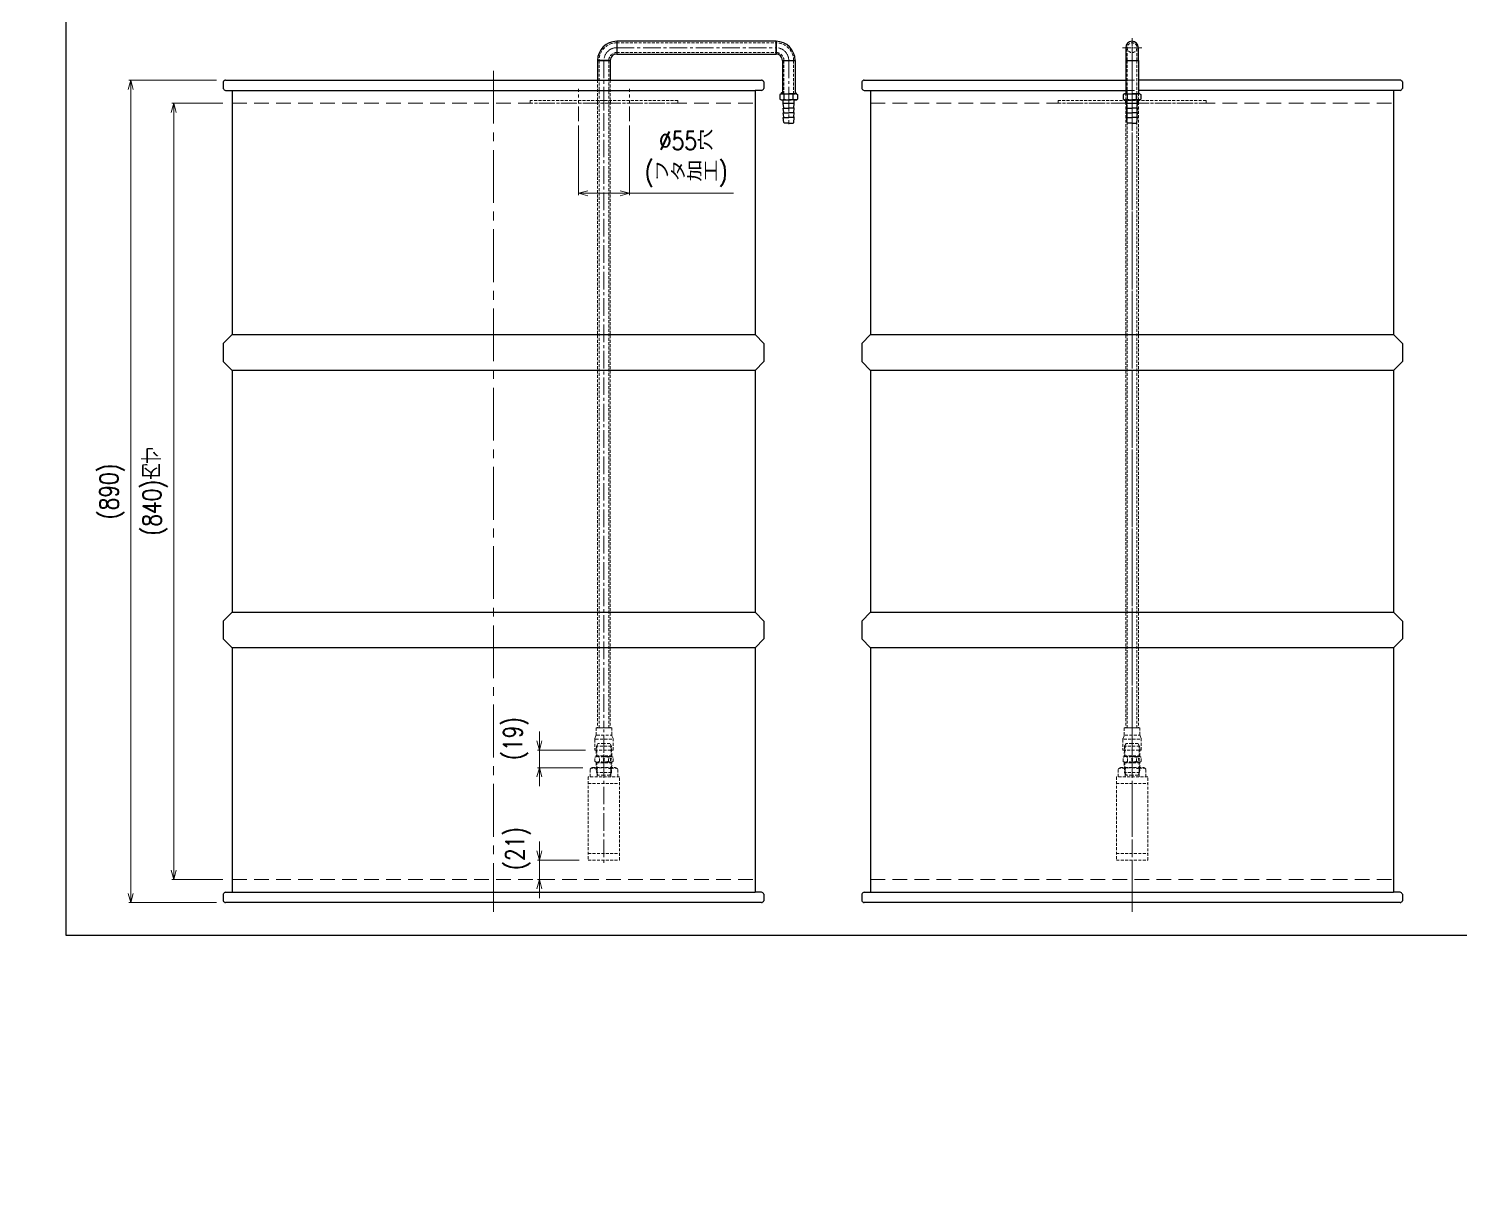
# Model space of a CAD drawing. Header units: millimetres. Extents: x 0 to 70370, y 0 to 11543.
# Drawn here: x 15437 to 16986, y 2203 to 3446 of the extents above; entities that cross this region are included whole.
import ezdxf
from ezdxf import colors
from ezdxf.entities.mleader import LeaderData, LeaderLine
from ezdxf.enums import TextEntityAlignment as Align
from ezdxf.math import Vec2, Vec3

# ---------------------------------------------------------------- set-up
doc = ezdxf.new("R2010")
doc.units = ezdxf.units.MM
for name, pattern in [('CENTER2', [28.575, 19.05, -3.175, 3.175, -3.175]), ('HIDDEN2', [4.7625, 3.175, -1.5875]), ('PHANTOM2', [31.75, 15.875, -3.175, 3.175, -3.175, 3.175, -3.175])]:
    doc.linetypes.add(name, pattern=pattern)
for name, color, linetype, lineweight in [('01_外形線', 7, 'Continuous', 25), ('03_かくれ線', 6, 'HIDDEN2', 13), ('04_中心線', 1, 'CENTER2', 9), ('05_仮想線', 2, 'PHANTOM2', 13), ('07_寸法線', 3, 'Continuous', 9)]:
    doc.layers.add(name, color=color, linetype=linetype, lineweight=lineweight)
doc.styles.get("Standard").update_dxf_attribs({"font": 'arial.ttf'})
doc.styles.add('寸法用', font='simplex.shx', dxfattribs={"width": 0.8, "bigfont": '@extfont2.shx'})
doc.dimstyles.new('機械製図用', dxfattribs={"dimtxt": 3.5, "dimasz": 3.5, "dimexe": 2, "dimexo": 0, "dimgap": 1.2, "dimtad": 1, "dimdsep": 46, "dimtxsty": '寸法用', "dimblk": 'OPEN30', "dimcen": 0, "dimclrd": 256, "dimclre": 256, "dimclrt": 7, "dimazin": 2, "dimtm": 1e-09, "dimtfac": 0.75, "dimtmove": 0, "dimatfit": 3, "dimldrblk": 'OPEN30', "dimfxl": 1, "dimlwd": -1, "dimlwe": -1, "dimarcsym": 0})

# ---------------------------------------------------------------- blocks, each defined once
blk = doc.blocks.new('_Open30')
at = {"color": 0, "linetype": 'ByBlock', "lineweight": -2}
for p, q in [((-1, 0.27), (0, 0)), ((0, 0), (-1, -0.27)), ((0, 0), (-1, 0))]:
    blk.add_line(p, q, dxfattribs=at)
blk = doc.blocks.new('*D2130')
at = {"layer": '07_寸法線', "transparency": 16777216}
for p, q in [((15639.8, 3390.3), (15545.2, 3390.3)), ((15547.2, 3380.3), (15547.2, 2510.3)), ((15639.8, 2500.3), (15545.2, 2500.3))]:
    blk.add_line(p, q, dxfattribs=at)
at = {"layer": 'Defpoints', "color": 0, "transparency": 16777216}
for p in [(15649.8, 3390.3), (15547.2, 2500.3), (15649.8, 2500.3)]:
    blk.add_point(p, dxfattribs=at)
at = {"layer": '07_寸法線', "transparency": 16777216, "xscale": 10, "yscale": 10, "zscale": 10}
for p, rotation in [((15547.2, 3390.3), 90), ((15547.2, 2500.3), 270)]:
    blk.add_blockref('_Open30', p, dxfattribs=dict(at, rotation=rotation))
at = {"layer": '07_寸法線', "color": 7, "transparency": 16777216, "insert": (15526.9, 2945.3), "char_height": 20, "attachment_point": 5, "rotation": 90, "style": '寸法用'}
blk.add_mtext('(890)', dxfattribs=at)
blk = doc.blocks.new('*D2131')
at = {"layer": '07_寸法線', "transparency": 16777216}
for p, q in [((15646.8, 3365.3), (15591.7, 3365.3)), ((15593.7, 3355.3), (15593.7, 2535.3)), ((15646.8, 2525.3), (15591.7, 2525.3))]:
    blk.add_line(p, q, dxfattribs=at)
at = {"layer": 'Defpoints', "color": 0, "transparency": 16777216}
for p in [(15656.8, 3365.3), (15593.7, 2525.3), (15656.8, 2525.3)]:
    blk.add_point(p, dxfattribs=at)
at = {"layer": '07_寸法線', "transparency": 16777216, "xscale": 10, "yscale": 10, "zscale": 10}
for p, rotation in [((15593.7, 3365.3), 90), ((15593.7, 2525.3), 270)]:
    blk.add_blockref('_Open30', p, dxfattribs=dict(at, rotation=rotation))
at = {"layer": '07_寸法線', "color": 7, "transparency": 16777216, "insert": (15573.4, 2945.3), "char_height": 20, "attachment_point": 5, "rotation": 90, "style": '寸法用'}
blk.add_mtext('(840)内寸', dxfattribs=at)
blk = doc.blocks.new('*D2132')
at = {"layer": '07_寸法線', "transparency": 16777216}
for p, q in [((16031.7, 3341), (16031.7, 3265.8)), ((16086.7, 3341), (16086.7, 3265.8)), ((16041.7, 3267.8), (16076.7, 3267.8)), ((16086.7, 3267.8), (16199.5, 3267.8))]:
    blk.add_line(p, q, dxfattribs=at)
at = {"layer": 'Defpoints', "color": 0, "transparency": 16777216}
for p in [(16031.7, 3346), (16086.7, 3346), (16086.7, 3267.8)]:
    blk.add_point(p, dxfattribs=at)
at = {"layer": '07_寸法線', "transparency": 16777216, "xscale": 10, "yscale": 10, "zscale": 10, "rotation": 180}
blk.add_blockref('_Open30', (16031.7, 3267.8), dxfattribs=at)
at = {"layer": '07_寸法線', "transparency": 16777216, "xscale": 10, "yscale": 10, "zscale": 10}
blk.add_blockref('_Open30', (16086.7, 3267.8), dxfattribs=at)
at = {"layer": '07_寸法線', "color": 7, "transparency": 16777216, "insert": (16148.1, 3304.7), "char_height": 20, "attachment_point": 5, "style": '寸法用'}
blk.add_mtext('%%C55穴\\P(フタ加工)', dxfattribs=at)
blk = doc.blocks.new('*U2122')
at = {"layer": '04_中心線', "color": 0, "linetype": 'CENTER2', "transparency": 16777216}
for p, q in [((-13.8, 0), (-1.38, 0)), ((0, 1.38), (0, 10.4)), ((1.38, 0), (10.4, 0)), ((0, -10.4), (0, -1.38))]:
    blk.add_line(p, q, dxfattribs=at)
at = {"layer": '04_中心線', "color": 0, "linetype": 'Continuous', "transparency": 16777216}
for p, q in [((-0.69, 0), (0.69, 0)), ((0, -0.69), (0, 0.69))]:
    blk.add_line(p, q, dxfattribs=at)
blk = doc.blocks.new('*D2133')
at = {"layer": '07_寸法線', "transparency": 16777216}
for p, q in [((15989.4, 2556.3), (15989.4, 2566.3)), ((16032.2, 2546.3), (15987.4, 2546.3)), ((15989.4, 2546.3), (15989.4, 2525.3)), ((15999.2, 2525.3), (15987.4, 2525.3)), ((15989.4, 2515.3), (15989.4, 2505.3))]:
    blk.add_line(p, q, dxfattribs=at)
at = {"layer": 'Defpoints', "color": 0, "transparency": 16777216}
for p in [(16042.2, 2546.3), (15989.4, 2525.3), (16009.2, 2525.3)]:
    blk.add_point(p, dxfattribs=at)
at = {"layer": '07_寸法線', "transparency": 16777216, "xscale": 10, "yscale": 10, "zscale": 10}
for p, rotation in [((15989.4, 2546.3), 270), ((15989.4, 2525.3), 90)]:
    blk.add_blockref('_Open30', p, dxfattribs=dict(at, rotation=rotation))
at = {"layer": '07_寸法線', "color": 7, "transparency": 16777216, "insert": (15966.2, 2559), "char_height": 20, "attachment_point": 5, "rotation": 90, "style": '寸法用'}
blk.add_mtext('(21)', dxfattribs=at)
blk = doc.blocks.new('*D2146')
at = {"layer": '07_寸法線', "transparency": 16777216}
for p, q in [((15989.4, 2675.3), (15989.4, 2685.3)), ((16039.2, 2665.3), (15987.4, 2665.3)), ((15989.4, 2665.3), (15989.4, 2646.3)), ((16036.5, 2646.3), (15987.4, 2646.3)), ((15989.4, 2636.3), (15989.4, 2626.3))]:
    blk.add_line(p, q, dxfattribs=at)
at = {"layer": 'Defpoints', "color": 0, "transparency": 16777216}
for p in [(16049.2, 2665.3), (15989.4, 2646.3), (16046.5, 2646.3)]:
    blk.add_point(p, dxfattribs=at)
at = {"layer": '07_寸法線', "transparency": 16777216, "xscale": 10, "yscale": 10, "zscale": 10}
for p, rotation in [((15989.4, 2665.3), 270), ((15989.4, 2646.3), 90)]:
    blk.add_blockref('_Open30', p, dxfattribs=dict(at, rotation=rotation))
at = {"layer": '07_寸法線', "color": 7, "transparency": 16777216, "insert": (15964, 2678), "char_height": 20, "attachment_point": 5, "rotation": 90, "style": '寸法用'}
blk.add_mtext('(19)', dxfattribs=at)
blk = doc.blocks.new('AM_BALLOON1')
at = {"transparency": 16777216}
blk.add_circle((0, 0), 5, dxfattribs=at)
blk.add_attdef('B_NUMBER', text='', height=3, dxfattribs=at).set_placement((0, 0), align=Align.MIDDLE_CENTER)
blk = doc.blocks.new('_OPEN')
at = {"color": 0, "linetype": 'ByBlock'}
for p, q in [((-1, 0.17), (0, 0)), ((0, 0), (-1, -0.17)), ((0, 0), (-1, 0))]:
    blk.add_line(p, q, dxfattribs=at)

msp = doc.modelspace()

# ---------------------------------------------------------------- hatches: boundary and pattern name
at = {"layer": '01_外形線'}
h = msp.add_hatch(color=256, dxfattribs=at)
h.dxf.hatch_style = 1
h.paths.add_polyline_path([(16252.283, 3375.35), (16251.96, 3375.35, 0.00790791), (16251.831, 3375.35), (16250.933, 3375.35), (16249.866, 3374.734, -0.28815898), (16252.283, 3377.842)])
h = msp.add_hatch(color=256, dxfattribs=at)
h.dxf.hatch_style = 1
h.paths.add_polyline_path([(16266.083, 3375.35), (16266.407, 3375.35, -0.00790791), (16266.536, 3375.35), (16267.433, 3375.35), (16268.501, 3374.734, 0.28815898), (16266.083, 3377.842)])

# ---------------------------------------------------------------- linework, layer by layer
for p, q in [((16072.983, 3432.25), (16072.983, 3418.45)), ((16245.383, 3432.25), (16245.383, 3418.45)), ((16066.083, 3411.55), (16052.283, 3411.55)), ((16052.283, 3411.55), (16052.283, 3390.35)), ((16052.283, 3411.55), (16066.083, 3411.55)), ((16066.083, 3411.55), (16066.083, 3390.35)), ((16252.283, 3411.55), (16266.083, 3411.55)), ((16252.283, 3411.55), (16252.283, 3375.35)), ((16252.283, 3411.55), (16266.083, 3411.55)), ((16266.083, 3411.55), (16266.083, 3375.35)), ((16623.792, 3411.55), (16623.792, 3375.35)), ((16623.792, 3411.55), (16637.592, 3411.55)), ((16637.592, 3411.55), (16637.592, 3375.35)), ((16250.933, 3375.35), (16249.6, 3374.581)), ((16249.6, 3374.581), (16249.6, 3369.62)), ((16250.933, 3368.85), (16249.6, 3369.62)), ((16250.933, 3375.35), (16259.183, 3375.35)), ((16250.933, 3368.85), (16252.683, 3368.85)), ((16252.283, 3375.35), (16266.083, 3375.35)), ((16252.433, 3375.35), (16259.183, 3375.35)), ((16252.683, 3368.85), (16259.183, 3368.85)), ((16253.183, 3364.85), (16253.183, 3368.35)), ((16265.183, 3364.85), (16253.183, 3364.85)), ((16253.847, 3360.424), (16253.183, 3364.85)), ((16254.276, 3369.62), (16254.276, 3374.581)), ((16267.433, 3375.35), (16259.183, 3375.35)), ((16265.683, 3368.85), (16259.183, 3368.85)), ((16264.091, 3369.62), (16264.091, 3374.581)), ((16264.52, 3360.424), (16265.183, 3364.85)), ((16265.183, 3364.85), (16265.183, 3368.35)), ((16267.433, 3368.85), (16265.683, 3368.85)), ((16267.433, 3375.35), (16268.766, 3374.581)), ((16267.433, 3368.85), (16268.766, 3369.62)), ((16268.766, 3374.581), (16268.766, 3369.62)), ((16622.439, 3375.35), (16621.106, 3374.58)), ((16621.106, 3374.58), (16621.106, 3369.619)), ((16622.439, 3368.85), (16621.106, 3369.619)), ((16622.439, 3375.35), (16630.689, 3375.35)), ((16622.439, 3368.85), (16624.189, 3368.85)), ((16623.792, 3375.35), (16637.592, 3375.35)), ((16623.939, 3375.35), (16630.689, 3375.35)), ((16624.189, 3368.85), (16630.689, 3368.85)), ((16624.689, 3364.85), (16624.689, 3368.35)), ((16636.689, 3364.85), (16624.689, 3364.85)), ((16625.353, 3360.424), (16624.689, 3364.85)), ((16625.782, 3369.619), (16625.782, 3374.58)), ((16638.939, 3375.35), (16630.689, 3375.35)), ((16637.189, 3368.85), (16630.689, 3368.85)), ((16635.597, 3369.619), (16635.597, 3374.58)), ((16636.025, 3360.424), (16636.689, 3364.85)), ((16636.689, 3364.85), (16636.689, 3368.35)), ((16638.939, 3368.85), (16637.189, 3368.85)), ((16638.939, 3375.35), (16640.272, 3374.58)), ((16638.939, 3368.85), (16640.272, 3369.619)), ((16640.272, 3374.58), (16640.272, 3369.619)), ((16253.847, 3355.424), (16253.183, 3359.85)), ((16253.183, 3359.85), (16253.353, 3359.85)), ((16253.183, 3359.85), (16259.183, 3359.85)), ((16253.183, 3354.85), (16253.397, 3354.85)), ((16253.847, 3350.424), (16253.183, 3354.85)), ((16253.183, 3354.85), (16253.353, 3354.85)), ((16253.183, 3354.85), (16259.183, 3354.85)), ((16253.183, 3349.85), (16253.397, 3349.85)), ((16253.879, 3344.288), (16253.183, 3349.85)), ((16253.183, 3349.85), (16253.353, 3349.85)), ((16253.183, 3349.85), (16259.183, 3349.85)), ((16265.183, 3359.85), (16259.183, 3359.85)), ((16265.183, 3354.85), (16259.183, 3354.85)), ((16265.183, 3349.85), (16259.183, 3349.85)), ((16264.488, 3344.288), (16265.183, 3349.85)), ((16264.52, 3355.424), (16265.183, 3359.85)), ((16264.52, 3350.424), (16265.183, 3354.85)), ((16265.183, 3354.85), (16264.97, 3354.85)), ((16265.183, 3349.85), (16264.97, 3349.85)), ((16265.183, 3359.85), (16265.014, 3359.85)), ((16265.183, 3354.85), (16265.014, 3354.85)), ((16265.183, 3349.85), (16265.014, 3349.85)), ((16625.353, 3355.424), (16624.689, 3359.85)), ((16624.689, 3359.85), (16624.859, 3359.85)), ((16624.689, 3359.85), (16630.689, 3359.85)), ((16624.689, 3354.85), (16624.903, 3354.85)), ((16625.353, 3350.424), (16624.689, 3354.85)), ((16624.689, 3354.85), (16624.859, 3354.85)), ((16624.689, 3354.85), (16630.689, 3354.85)), ((16624.689, 3349.85), (16624.903, 3349.85)), ((16625.384, 3344.288), (16624.689, 3349.85)), ((16624.689, 3349.85), (16624.859, 3349.85)), ((16624.689, 3349.85), (16630.689, 3349.85)), ((16636.689, 3359.85), (16630.689, 3359.85)), ((16636.689, 3354.85), (16630.689, 3354.85)), ((16636.689, 3349.85), (16630.689, 3349.85)), ((16635.994, 3344.288), (16636.689, 3349.85)), ((16636.025, 3355.424), (16636.689, 3359.85)), ((16636.025, 3350.424), (16636.689, 3354.85)), ((16636.689, 3354.85), (16636.476, 3354.85)), ((16636.689, 3349.85), (16636.476, 3349.85)), ((16636.689, 3359.85), (16636.52, 3359.85)), ((16636.689, 3354.85), (16636.52, 3354.85)), ((16636.689, 3349.85), (16636.52, 3349.85)), ((16259.183, 3343.85), (16254.375, 3343.85)), ((16259.183, 3343.85), (16263.992, 3343.85)), ((16630.689, 3343.85), (16625.881, 3343.85)), ((16630.689, 3343.85), (16635.498, 3343.85))]:
    msp.add_line(p, q, dxfattribs=at)
msp.add_lwpolyline([(16072.983, 3418.45), (16245.383, 3418.45), (16245.383, 3432.25), (16072.983, 3432.25)], close=True, dxfattribs=at)
msp.add_lwpolyline([(16623.792, 3425.35), (16623.792, 3411.55), (16637.592, 3411.55), (16637.592, 3425.35, 1), (16623.792, 3425.35)], format="xyb", dxfattribs=at)
for points in [[(15647.273, 3388.317), (15647.273, 3381.232)], [(15649.806, 3390.35), (16229.74, 3390.35)], [(15649.806, 3379.198), (15656.773, 3379.198)], [(15656.773, 3379.198), (15656.773, 3114.875)], [(15656.773, 3379.198), (16222.773, 3379.198)], [(16222.773, 3379.198), (16222.773, 3114.875)], [(16229.74, 3379.198), (16222.773, 3379.198)], [(16232.273, 3388.317), (16232.273, 3381.232)], [(16338.192, 3388.317), (16338.192, 3381.232)], [(16340.725, 3390.35), (16623.792, 3390.35)], [(16340.725, 3379.198), (16347.692, 3379.198)], [(16347.692, 3379.198), (16347.692, 3114.875)], [(16347.692, 3379.198), (16623.792, 3379.198)], [(16920.659, 3390.35), (16637.592, 3390.35)], [(16913.692, 3379.198), (16637.592, 3379.198)], [(16913.692, 3379.198), (16913.692, 3114.875)], [(16920.659, 3379.198), (16913.692, 3379.198)], [(16923.192, 3388.317), (16923.192, 3381.232)], [(15656.773, 3114.875), (15647.273, 3105.197), (15647.273, 3085.843), (15656.773, 3076.165)], [(15656.773, 3114.875), (16222.773, 3114.875)], [(16222.773, 3114.875), (16232.273, 3105.197), (16232.273, 3085.843), (16222.773, 3076.165)], [(16347.692, 3114.875), (16338.192, 3105.197), (16338.192, 3085.843), (16347.692, 3076.165)], [(16347.692, 3114.875), (16913.692, 3114.875)], [(16913.692, 3114.875), (16923.192, 3105.197), (16923.192, 3085.843), (16913.692, 3076.165)], [(15656.773, 3076.165), (15656.773, 2814.704)], [(16222.773, 3076.165), (15656.773, 3076.165)], [(16222.773, 3076.165), (16222.773, 2814.704)], [(16347.692, 3076.165), (16347.692, 2814.704)], [(16913.692, 3076.165), (16347.692, 3076.165)], [(16913.692, 3076.165), (16913.692, 2814.704)], [(15656.773, 2814.704), (15647.273, 2805.027), (15647.273, 2785.672), (15656.773, 2775.995)], [(15656.773, 2814.704), (16222.773, 2814.704)], [(16222.773, 2814.704), (16232.273, 2805.027), (16232.273, 2785.672), (16222.773, 2775.995)], [(16347.692, 2814.704), (16338.192, 2805.027), (16338.192, 2785.672), (16347.692, 2775.995)], [(16347.692, 2814.704), (16913.692, 2814.704)], [(16913.692, 2814.704), (16923.192, 2805.027), (16923.192, 2785.672), (16913.692, 2775.995)], [(15656.773, 2775.995), (15656.773, 2511.501)], [(16222.773, 2775.995), (15656.773, 2775.995)], [(16222.773, 2775.995), (16222.773, 2511.501)], [(16347.692, 2775.995), (16347.692, 2511.501)], [(16913.692, 2775.995), (16347.692, 2775.995)], [(16913.692, 2775.995), (16913.692, 2511.501)], [(15649.806, 2511.501), (15656.773, 2511.501)], [(15656.773, 2511.501), (16222.773, 2511.501)], [(16229.74, 2511.501), (16222.773, 2511.501)], [(16340.725, 2511.501), (16347.692, 2511.501)], [(16347.692, 2511.501), (16913.692, 2511.501)], [(16920.659, 2511.501), (16913.692, 2511.501)], [(15647.295, 2509.468), (15647.273, 2502.383)], [(16229.787, 2500.35), (15649.806, 2500.35)], [(16232.251, 2509.468), (16232.273, 2502.383)], [(16338.214, 2509.468), (16338.192, 2502.383)], [(16920.707, 2500.35), (16340.725, 2500.35)], [(16923.17, 2509.468), (16923.192, 2502.383)]]:
    msp.add_lwpolyline(points, dxfattribs=at)
for centre, radius, start, end in [((16072.983, 3411.55), 20.7, 90, 180), ((16245.383, 3411.55), 20.7, 0, 90), ((16072.983, 3411.55), 6.9, 90, 180), ((16245.383, 3411.55), 6.9, 0, 90), ((15650.242, 3387.212), 3.168, 97.906835, 159.595189), ((15650.479, 3382.632), 3.499, 203.593904, 258.904071), ((16229.304, 3387.212), 3.168, 20.404811, 82.093165), ((16229.066, 3382.632), 3.499, 281.095929, 336.406096), ((16341.161, 3387.212), 3.168, 97.906835, 159.595189), ((16341.399, 3382.632), 3.499, 203.593904, 258.904071), ((16920.223, 3387.212), 3.168, 20.404811, 82.093165), ((16919.986, 3382.632), 3.499, 281.095929, 336.406096), ((16251.896, 3371.287), 4.064, 54.14728, 109.828088), ((16251.896, 3372.914), 4.064, 250.171912, 305.85272), ((16252.683, 3368.35), 0.5, 0, 90), ((16259.183, 3359.312), 16.038, 72.182234, 107.817766), ((16259.183, 3384.883), 16.032, 252.17579, 287.82421), ((16266.471, 3371.287), 4.064, 70.171912, 125.85272), ((16266.471, 3372.914), 4.064, 234.14728, 289.828088), ((16265.683, 3368.35), 0.5, 90, 180), ((16623.401, 3371.286), 4.064, 54.14728, 109.828088), ((16623.401, 3372.914), 4.064, 250.171912, 305.85272), ((16624.189, 3368.35), 0.5, 0, 90), ((16630.689, 3359.312), 16.038, 72.182234, 107.817766), ((16630.689, 3384.882), 16.032, 252.17579, 287.82421), ((16637.977, 3371.286), 4.064, 70.171912, 125.85272), ((16637.977, 3372.914), 4.064, 234.14728, 289.828088), ((16637.189, 3368.35), 0.5, 90, 180), ((16253.353, 3360.35), 0.5, 270, 8.530766), ((16253.353, 3355.35), 0.5, 270, 8.530766), ((16253.353, 3350.35), 0.5, 270, 8.530766), ((16265.014, 3360.35), 0.5, 171.469234, 270), ((16265.014, 3355.35), 0.5, 171.469234, 270), ((16265.014, 3350.35), 0.5, 171.469234, 270), ((16624.859, 3360.35), 0.5, 270, 8.530766), ((16624.859, 3355.35), 0.5, 270, 8.530766), ((16624.859, 3350.35), 0.5, 270, 8.530766), ((16636.52, 3360.35), 0.5, 171.469234, 270), ((16636.52, 3355.35), 0.5, 171.469234, 270), ((16636.52, 3350.35), 0.5, 171.469234, 270), ((16254.375, 3344.35), 0.5, 187.125016, 270), ((16263.992, 3344.35), 0.5, 270, 352.874984), ((16625.881, 3344.35), 0.5, 187.125016, 270), ((16635.498, 3344.35), 0.5, 270, 352.874984), ((15650.446, 2508.143), 3.418, 100.78919, 157.200759), ((16229.1, 2508.143), 3.418, 22.799241, 79.21081), ((16341.365, 2508.143), 3.418, 100.78919, 157.200759), ((16920.019, 2508.143), 3.418, 22.799241, 79.21081), ((15650.242, 2503.487), 3.168, 200.404811, 262.093165), ((16229.304, 2503.487), 3.168, 277.906835, 339.595189), ((16341.161, 2503.487), 3.168, 200.404811, 262.093165), ((16920.223, 2503.487), 3.168, 277.906835, 339.595189)]:
    msp.add_arc(centre, radius, start, end, dxfattribs=at)
at = {"layer": '03_かくれ線'}
for p, q in [((16072.983, 3430.6), (16245.383, 3430.6)), ((16625.442, 3411.55), (16625.442, 3425.35)), ((16635.942, 3411.55), (16635.942, 3425.35)), ((16053.933, 3411.55), (16053.933, 2689.35)), ((16064.433, 3411.55), (16064.433, 2689.35)), ((16072.983, 3420.1), (16245.383, 3420.1)), ((16253.933, 3411.55), (16253.933, 3375.35)), ((16264.433, 3411.55), (16264.433, 3375.35)), ((16623.792, 3411.55), (16623.792, 3390.35)), ((16623.792, 3411.55), (16637.592, 3411.55)), ((16625.442, 3411.55), (16625.442, 2689.35)), ((16625.442, 3411.55), (16625.442, 3375.35)), ((16635.942, 3411.55), (16635.942, 2689.35)), ((16635.942, 3411.55), (16635.942, 3375.35)), ((16637.592, 3411.55), (16637.592, 3390.35)), ((16052.283, 3390.35), (16052.283, 2689.35)), ((16066.083, 3390.35), (16066.083, 2689.35)), ((16623.792, 3390.35), (16623.792, 2689.35)), ((16637.592, 3390.35), (16637.592, 2689.35)), ((16052.183, 3368.35), (16052.183, 3365.35)), ((16066.183, 3368.35), (16066.183, 3365.35)), ((16623.692, 3368.35), (16623.692, 3365.35)), ((16637.692, 3368.35), (16637.692, 3365.35)), ((16051.533, 2681.35), (16066.833, 2681.35)), ((16052.283, 2689.35), (16066.083, 2689.35)), ((16623.042, 2681.35), (16638.342, 2681.35)), ((16623.792, 2689.35), (16637.592, 2689.35)), ((16050.183, 2677.35), (16068.183, 2677.35)), ((16051.01, 2669.452), (16050.683, 2658.992)), ((16052.683, 2672.35), (16051.01, 2669.452)), ((16067.357, 2669.452), (16051.01, 2669.452)), ((16051.748, 2670.73), (16051.382, 2658.992)), ((16059.183, 2672.35), (16052.683, 2672.35)), ((16065.683, 2672.35), (16059.183, 2672.35)), ((16067.357, 2669.452), (16065.683, 2672.35)), ((16066.618, 2670.73), (16066.985, 2658.992)), ((16067.683, 2658.992), (16067.357, 2669.452)), ((16621.692, 2677.35), (16639.692, 2677.35)), ((16622.519, 2669.452), (16622.192, 2658.992)), ((16624.192, 2672.35), (16622.519, 2669.452)), ((16638.865, 2669.452), (16622.519, 2669.452)), ((16623.257, 2670.73), (16622.89, 2658.992)), ((16630.692, 2672.35), (16624.192, 2672.35)), ((16637.192, 2672.35), (16630.692, 2672.35)), ((16638.865, 2669.452), (16637.192, 2672.35)), ((16638.127, 2670.73), (16638.494, 2658.992)), ((16639.192, 2658.992), (16638.865, 2669.452)), ((16050.683, 2658.35), (16049.368, 2657.59)), ((16049.368, 2653.109), (16049.368, 2657.59)), ((16049.368, 2653.109), (16050.683, 2652.35)), ((16050.683, 2658.992), (16050.683, 2658.35)), ((16050.683, 2658.992), (16067.683, 2658.992)), ((16050.683, 2658.992), (16067.683, 2658.992)), ((16051.822, 2658.35), (16050.683, 2658.35)), ((16050.683, 2652.35), (16050.683, 2651.708)), ((16051.822, 2652.35), (16050.683, 2652.35)), ((16050.683, 2651.708), (16051.01, 2641.248)), ((16050.683, 2651.708), (16067.683, 2651.708)), ((16051.748, 2639.969), (16051.382, 2651.708)), ((16059.183, 2658.35), (16051.822, 2658.35)), ((16059.183, 2652.35), (16051.822, 2652.35)), ((16054.276, 2653.109), (16054.276, 2657.59)), ((16059.183, 2657.242), (16058.406, 2655.946)), ((16058.406, 2655.946), (16058.859, 2655.946)), ((16058.859, 2655.946), (16058.859, 2653.354)), ((16058.859, 2653.354), (16059.183, 2653.354)), ((16066.545, 2658.35), (16059.183, 2658.35)), ((16059.961, 2655.946), (16059.183, 2657.242)), ((16059.183, 2653.354), (16059.507, 2653.354)), ((16066.545, 2652.35), (16059.183, 2652.35)), ((16059.507, 2655.946), (16059.961, 2655.946)), ((16059.507, 2653.354), (16059.507, 2655.946)), ((16064.091, 2653.109), (16064.091, 2657.59)), ((16066.089, 2656.797), (16065.865, 2655.913)), ((16065.865, 2655.913), (16065.874, 2655.913)), ((16066.097, 2656.797), (16065.874, 2655.913)), ((16066.089, 2656.797), (16066.097, 2656.797)), ((16066.098, 2655.922), (16066.396, 2653.968)), ((16066.098, 2655.922), (16066.107, 2655.922)), ((16066.107, 2655.922), (16066.404, 2653.968)), ((16066.396, 2653.968), (16066.404, 2653.968)), ((16066.644, 2655.568), (16066.462, 2655.568)), ((16066.462, 2655.568), (16066.553, 2654.97)), ((16067.683, 2658.35), (16066.545, 2658.35)), ((16066.545, 2653.768), (16066.553, 2653.768)), ((16067.683, 2652.35), (16066.545, 2652.35)), ((16066.549, 2654.999), (16066.636, 2655.568)), ((16066.553, 2654.97), (16066.644, 2655.568)), ((16066.618, 2639.969), (16066.985, 2651.708)), ((16066.702, 2653.968), (16067, 2655.922)), ((16067.001, 2656.797), (16067.009, 2656.797)), ((16067.233, 2655.913), (16067.009, 2656.797)), ((16067.224, 2655.913), (16067.233, 2655.913)), ((16067.357, 2641.248), (16067.683, 2651.708)), ((16067.683, 2658.35), (16067.683, 2658.992)), ((16068.998, 2657.59), (16067.683, 2658.35)), ((16067.683, 2652.35), (16068.998, 2653.109)), ((16067.683, 2651.708), (16067.683, 2652.35)), ((16068.998, 2653.109), (16068.998, 2657.59)), ((16622.192, 2658.35), (16620.877, 2657.59)), ((16620.877, 2653.109), (16620.877, 2657.59)), ((16620.877, 2653.109), (16622.192, 2652.35)), ((16622.192, 2658.992), (16622.192, 2658.35)), ((16622.192, 2658.992), (16639.192, 2658.992)), ((16622.192, 2658.992), (16639.192, 2658.992)), ((16623.331, 2658.35), (16622.192, 2658.35)), ((16622.192, 2652.35), (16622.192, 2651.708)), ((16623.331, 2652.35), (16622.192, 2652.35)), ((16622.192, 2651.708), (16622.519, 2641.248)), ((16622.192, 2651.708), (16639.192, 2651.708)), ((16623.257, 2639.969), (16622.89, 2651.708)), ((16630.692, 2658.35), (16623.331, 2658.35)), ((16630.692, 2652.35), (16623.331, 2652.35)), ((16625.785, 2653.109), (16625.785, 2657.59)), ((16630.692, 2657.242), (16629.915, 2655.946)), ((16629.915, 2655.946), (16630.368, 2655.946)), ((16630.368, 2655.946), (16630.368, 2653.354)), ((16630.368, 2653.354), (16630.692, 2653.354)), ((16638.054, 2658.35), (16630.692, 2658.35)), ((16631.47, 2655.946), (16630.692, 2657.242)), ((16630.692, 2653.354), (16631.016, 2653.354)), ((16638.054, 2652.35), (16630.692, 2652.35)), ((16631.016, 2655.946), (16631.47, 2655.946)), ((16631.016, 2653.354), (16631.016, 2655.946)), ((16635.6, 2653.109), (16635.6, 2657.59)), ((16637.598, 2656.797), (16637.374, 2655.913)), ((16637.374, 2655.913), (16637.383, 2655.913)), ((16637.606, 2656.797), (16637.383, 2655.913)), ((16637.598, 2656.797), (16637.606, 2656.797)), ((16637.607, 2655.922), (16637.905, 2653.968)), ((16637.607, 2655.922), (16637.615, 2655.922)), ((16637.615, 2655.922), (16637.913, 2653.968)), ((16637.905, 2653.968), (16637.913, 2653.968)), ((16638.153, 2655.568), (16637.971, 2655.568)), ((16637.971, 2655.568), (16638.062, 2654.97)), ((16639.192, 2658.35), (16638.054, 2658.35)), ((16638.054, 2653.768), (16638.062, 2653.768)), ((16639.192, 2652.35), (16638.054, 2652.35)), ((16638.058, 2654.999), (16638.145, 2655.568)), ((16638.062, 2654.97), (16638.153, 2655.568)), ((16638.127, 2639.969), (16638.494, 2651.708)), ((16638.211, 2653.968), (16638.509, 2655.922)), ((16638.51, 2656.797), (16638.518, 2656.797)), ((16638.742, 2655.913), (16638.518, 2656.797)), ((16638.733, 2655.913), (16638.742, 2655.913)), ((16638.865, 2641.248), (16639.192, 2651.708)), ((16639.192, 2658.35), (16639.192, 2658.992)), ((16640.507, 2657.59), (16639.192, 2658.35)), ((16639.192, 2652.35), (16640.507, 2653.109)), ((16639.192, 2651.708), (16639.192, 2652.35)), ((16640.507, 2653.109), (16640.507, 2657.59)), ((16046.527, 2646.35), (16044.17, 2644.989)), ((16044.172, 2636.35), (16044.17, 2644.989)), ((16046.527, 2646.35), (16071.84, 2646.35)), ((16051.01, 2641.248), (16052.683, 2638.35)), ((16067.357, 2641.248), (16051.01, 2641.248)), ((16051.678, 2636.35), (16051.678, 2644.989)), ((16059.183, 2638.35), (16052.683, 2638.35)), ((16065.683, 2638.35), (16059.183, 2638.35)), ((16065.683, 2638.35), (16067.357, 2641.248)), ((16066.689, 2636.35), (16066.689, 2644.989)), ((16071.84, 2646.35), (16074.196, 2644.989)), ((16074.196, 2636.35), (16074.196, 2644.989)), ((16618.036, 2646.35), (16615.679, 2644.989)), ((16615.681, 2636.35), (16615.679, 2644.989)), ((16618.036, 2646.35), (16643.349, 2646.35)), ((16622.519, 2641.248), (16624.192, 2638.35)), ((16638.865, 2641.248), (16622.519, 2641.248)), ((16623.187, 2636.35), (16623.187, 2644.989)), ((16630.692, 2638.35), (16624.192, 2638.35)), ((16637.192, 2638.35), (16630.692, 2638.35)), ((16637.192, 2638.35), (16638.865, 2641.248)), ((16638.198, 2636.35), (16638.198, 2644.989)), ((16643.349, 2646.35), (16645.705, 2644.989)), ((16645.705, 2636.35), (16645.705, 2644.989)), ((16042.183, 2629.35), (16076.183, 2629.35)), ((16613.692, 2629.35), (16647.692, 2629.35)), ((16042.183, 2553.35), (16076.183, 2553.35)), ((16613.692, 2553.35), (16647.692, 2553.35))]:
    msp.add_line(p, q, dxfattribs=at)
at = {"layer": '03_かくれ線', "ltscale": 3}
for p, q in [((16623.792, 3390.35), (16637.592, 3390.35)), ((16623.792, 3379.198), (16637.592, 3379.198))]:
    msp.add_line(p, q, dxfattribs=at)
at = {"layer": '03_かくれ線', "ltscale": 5}
for p, q in [((15656.773, 3365.35), (16222.773, 3365.35)), ((16347.692, 3365.35), (16913.692, 3365.35)), ((15656.773, 2525.35), (16222.773, 2525.35)), ((16347.692, 2525.35), (16913.692, 2525.35))]:
    msp.add_line(p, q, dxfattribs=at)
at = {"layer": '03_かくれ線'}
for points in [[(15979.183, 3368.35), (15979.183, 3365.35), (16139.183, 3365.35), (16139.183, 3368.35)], [(16550.692, 3368.35), (16550.692, 3365.35), (16710.692, 3365.35), (16710.692, 3368.35)], [(16042.183, 2546.35), (16076.183, 2546.35), (16076.183, 2636.35), (16042.183, 2636.35)], [(16613.692, 2546.35), (16647.692, 2546.35), (16647.692, 2636.35), (16613.692, 2636.35)]]:
    msp.add_lwpolyline(points, close=True, dxfattribs=at)
for points in [[(16049.183, 2676.806), (16049.183, 2665.35), (16069.183, 2665.35), (16069.183, 2676.806, 0.08993396), (16068.992, 2677.859), (16067.874, 2680.84, -0.08993396), (16067.683, 2681.894), (16067.683, 2689.35), (16050.683, 2689.35), (16050.683, 2681.894, -0.08993396), (16050.492, 2680.84), (16049.374, 2677.859, 0.08993396)], [(16620.692, 2676.806), (16620.692, 2665.35), (16640.692, 2665.35), (16640.692, 2676.806, 0.08993396), (16640.501, 2677.859), (16639.383, 2680.84, -0.08993396), (16639.192, 2681.894), (16639.192, 2689.35), (16622.192, 2689.35), (16622.192, 2681.894, -0.08993396), (16622.001, 2680.84), (16620.883, 2677.859, 0.08993396)]]:
    msp.add_lwpolyline(points, format="xyb", close=True, dxfattribs=at)
at = {"layer": '03_かくれ線', "flags": 128}
for points in [[(16065.874, 2655.913), (16065.897, 2655.959), (16065.925, 2655.995), (16065.956, 2656.017), (16065.989, 2656.026), (16066.022, 2656.02), (16066.054, 2656), (16066.082, 2655.967), (16066.107, 2655.922)], [(16067.009, 2656.797), (16066.935, 2656.654), (16066.85, 2656.538), (16066.756, 2656.453), (16066.656, 2656.401), (16066.553, 2656.384), (16066.451, 2656.401), (16066.351, 2656.453), (16066.257, 2656.538), (16066.172, 2656.654), (16066.097, 2656.797)], [(16066.396, 2653.968), (16066.42, 2653.886), (16066.455, 2653.823), (16066.498, 2653.782), (16066.545, 2653.768)], [(16066.404, 2653.968), (16066.429, 2653.886), (16066.464, 2653.823), (16066.506, 2653.782), (16066.553, 2653.768), (16066.6, 2653.782), (16066.643, 2653.823), (16066.678, 2653.886), (16066.702, 2653.968)], [(16067, 2655.922), (16067.024, 2655.967), (16067.053, 2656), (16067.084, 2656.02), (16067.117, 2656.026), (16067.15, 2656.017), (16067.181, 2655.995), (16067.209, 2655.959), (16067.233, 2655.913)], [(16637.383, 2655.913), (16637.406, 2655.959), (16637.434, 2655.995), (16637.465, 2656.017), (16637.498, 2656.026), (16637.531, 2656.02), (16637.563, 2656), (16637.591, 2655.967), (16637.615, 2655.922)], [(16638.518, 2656.797), (16638.444, 2656.654), (16638.359, 2656.538), (16638.265, 2656.453), (16638.165, 2656.401), (16638.062, 2656.384), (16637.959, 2656.401), (16637.86, 2656.453), (16637.766, 2656.538), (16637.681, 2656.654), (16637.606, 2656.797)], [(16637.905, 2653.968), (16637.929, 2653.886), (16637.964, 2653.823), (16638.007, 2653.782), (16638.054, 2653.768)], [(16637.913, 2653.968), (16637.938, 2653.886), (16637.973, 2653.823), (16638.015, 2653.782), (16638.062, 2653.768), (16638.109, 2653.782), (16638.152, 2653.823), (16638.187, 2653.886), (16638.211, 2653.968)], [(16638.509, 2655.922), (16638.533, 2655.967), (16638.562, 2656), (16638.593, 2656.02), (16638.626, 2656.026), (16638.659, 2656.017), (16638.69, 2655.995), (16638.718, 2655.959), (16638.742, 2655.913)]]:
    msp.add_lwpolyline(points, dxfattribs=at)
at = {"layer": '03_かくれ線'}
msp.add_circle((16630.692, 3425.35), 5.25, dxfattribs=at)
for centre, radius, start, end in [((16072.983, 3411.55), 19.05, 90, 180), ((16245.383, 3411.55), 19.05, 0, 90), ((16072.983, 3411.55), 8.55, 90, 180), ((16245.383, 3411.55), 8.55, 0, 90), ((16065.957, 2655.883), 0.146, 15.57013, 77.878915), ((16066.453, 2656.944), 0.567, 279.334108, 345.006264), ((16067.074, 2655.876), 0.154, 13.882326, 76.642942), ((16637.466, 2655.883), 0.146, 15.57013, 77.878915), ((16637.962, 2656.944), 0.567, 279.334108, 345.006264), ((16638.583, 2655.876), 0.154, 13.882326, 76.642942), ((16047.924, 2638.827), 7.216, 58.653708, 121.346292), ((16059.183, 2624.966), 21.384, 69.452072, 110.547931), ((16070.443, 2638.827), 7.216, 58.653708, 121.346292), ((16619.433, 2638.827), 7.216, 58.653708, 121.346292), ((16630.692, 2624.966), 21.384, 69.452072, 110.547931), ((16641.952, 2638.827), 7.216, 58.653708, 121.346292)]:
    msp.add_arc(centre, radius, start, end, dxfattribs=at)
for points, knots in [([(16051.822, 2658.35), (16051.614, 2658.35), (16051.405, 2658.332), (16050.991, 2658.262), (16050.785, 2658.211), (16050.173, 2658.012), (16049.769, 2657.822), (16049.368, 2657.59)], [0, 0, 0, 0, 0.25, 0.25, 0.5, 0.5, 1, 1, 1, 1]), ([(16051.822, 2652.35), (16051.614, 2652.35), (16051.405, 2652.368), (16050.991, 2652.437), (16050.785, 2652.488), (16050.173, 2652.687), (16049.769, 2652.878), (16049.368, 2653.109)], [0, 0, 0, 0, 0.25, 0.25, 0.5, 0.5, 1, 1, 1, 1]), ([(16054.276, 2657.59), (16053.875, 2657.822), (16053.47, 2658.013), (16052.653, 2658.277), (16052.24, 2658.35), (16051.822, 2658.35)], [0, 0, 0, 0, 0.5, 0.5, 1, 1, 1, 1]), ([(16054.276, 2653.109), (16053.875, 2652.877), (16053.47, 2652.686), (16052.653, 2652.422), (16052.24, 2652.35), (16051.822, 2652.35)], [0, 0, 0, 0, 0.5, 0.5, 1, 1, 1, 1]), ([(16059.183, 2658.35), (16058.768, 2658.35), (16058.351, 2658.332), (16057.515, 2658.262), (16057.102, 2658.21), (16055.873, 2658.01), (16055.07, 2657.82), (16054.276, 2657.59)], [0, 0, 0, 0, 0.25, 0.25, 0.5, 0.5, 1, 1, 1, 1]), ([(16059.183, 2652.35), (16058.768, 2652.35), (16058.351, 2652.367), (16057.515, 2652.438), (16057.102, 2652.49), (16055.873, 2652.689), (16055.07, 2652.88), (16054.276, 2653.109)], [0, 0, 0, 0, 0.25, 0.25, 0.5, 0.5, 1, 1, 1, 1]), ([(16064.091, 2657.59), (16063.292, 2657.821), (16062.475, 2658.014), (16060.837, 2658.278), (16060.013, 2658.35), (16059.183, 2658.35)], [0, 0, 0, 0, 0.5, 0.5, 1, 1, 1, 1]), ([(16064.091, 2653.109), (16063.292, 2652.878), (16062.475, 2652.685), (16060.837, 2652.421), (16060.013, 2652.35), (16059.183, 2652.35)], [0, 0, 0, 0, 0.5, 0.5, 1, 1, 1, 1]), ([(16066.545, 2658.35), (16066.336, 2658.35), (16066.127, 2658.332), (16065.713, 2658.262), (16065.508, 2658.211), (16064.895, 2658.012), (16064.491, 2657.822), (16064.091, 2657.59)], [0, 0, 0, 0, 0.25, 0.25, 0.5, 0.5, 1, 1, 1, 1]), ([(16066.545, 2652.35), (16066.336, 2652.35), (16066.127, 2652.368), (16065.713, 2652.437), (16065.508, 2652.488), (16064.895, 2652.687), (16064.491, 2652.878), (16064.091, 2653.109)], [0, 0, 0, 0, 0.25, 0.25, 0.5, 0.5, 1, 1, 1, 1]), ([(16068.998, 2657.59), (16068.597, 2657.822), (16068.193, 2658.013), (16067.375, 2658.277), (16066.963, 2658.35), (16066.545, 2658.35)], [0, 0, 0, 0, 0.5, 0.5, 1, 1, 1, 1]), ([(16068.998, 2653.109), (16068.597, 2652.877), (16068.193, 2652.686), (16067.375, 2652.422), (16066.963, 2652.35), (16066.545, 2652.35)], [0, 0, 0, 0, 0.5, 0.5, 1, 1, 1, 1]), ([(16623.331, 2658.35), (16623.123, 2658.35), (16622.914, 2658.332), (16622.5, 2658.262), (16622.294, 2658.211), (16621.682, 2658.012), (16621.278, 2657.822), (16620.877, 2657.59)], [0, 0, 0, 0, 0.25, 0.25, 0.5, 0.5, 1, 1, 1, 1]), ([(16623.331, 2652.35), (16623.123, 2652.35), (16622.914, 2652.368), (16622.5, 2652.437), (16622.294, 2652.488), (16621.682, 2652.687), (16621.278, 2652.878), (16620.877, 2653.109)], [0, 0, 0, 0, 0.25, 0.25, 0.5, 0.5, 1, 1, 1, 1]), ([(16625.785, 2657.59), (16625.383, 2657.822), (16624.979, 2658.013), (16624.162, 2658.277), (16623.749, 2658.35), (16623.331, 2658.35)], [0, 0, 0, 0, 0.5, 0.5, 1, 1, 1, 1]), ([(16625.785, 2653.109), (16625.383, 2652.877), (16624.979, 2652.686), (16624.162, 2652.422), (16623.749, 2652.35), (16623.331, 2652.35)], [0, 0, 0, 0, 0.5, 0.5, 1, 1, 1, 1]), ([(16630.692, 2658.35), (16630.277, 2658.35), (16629.86, 2658.332), (16629.024, 2658.262), (16628.611, 2658.21), (16627.382, 2658.01), (16626.579, 2657.82), (16625.785, 2657.59)], [0, 0, 0, 0, 0.25, 0.25, 0.5, 0.5, 1, 1, 1, 1]), ([(16630.692, 2652.35), (16630.277, 2652.35), (16629.86, 2652.367), (16629.024, 2652.438), (16628.611, 2652.49), (16627.382, 2652.689), (16626.579, 2652.88), (16625.785, 2653.109)], [0, 0, 0, 0, 0.25, 0.25, 0.5, 0.5, 1, 1, 1, 1]), ([(16635.6, 2657.59), (16634.801, 2657.821), (16633.984, 2658.014), (16632.346, 2658.278), (16631.522, 2658.35), (16630.692, 2658.35)], [0, 0, 0, 0, 0.5, 0.5, 1, 1, 1, 1]), ([(16635.6, 2653.109), (16634.801, 2652.878), (16633.984, 2652.685), (16632.346, 2652.421), (16631.522, 2652.35), (16630.692, 2652.35)], [0, 0, 0, 0, 0.5, 0.5, 1, 1, 1, 1]), ([(16638.054, 2658.35), (16637.845, 2658.35), (16637.636, 2658.332), (16637.222, 2658.262), (16637.017, 2658.211), (16636.404, 2658.012), (16636, 2657.822), (16635.6, 2657.59)], [0, 0, 0, 0, 0.25, 0.25, 0.5, 0.5, 1, 1, 1, 1]), ([(16638.054, 2652.35), (16637.845, 2652.35), (16637.636, 2652.368), (16637.222, 2652.437), (16637.017, 2652.488), (16636.404, 2652.687), (16636, 2652.878), (16635.6, 2653.109)], [0, 0, 0, 0, 0.25, 0.25, 0.5, 0.5, 1, 1, 1, 1]), ([(16640.507, 2657.59), (16640.106, 2657.822), (16639.702, 2658.013), (16638.884, 2658.277), (16638.472, 2658.35), (16638.054, 2658.35)], [0, 0, 0, 0, 0.5, 0.5, 1, 1, 1, 1]), ([(16640.507, 2653.109), (16640.106, 2652.877), (16639.702, 2652.686), (16638.884, 2652.422), (16638.472, 2652.35), (16638.054, 2652.35)], [0, 0, 0, 0, 0.5, 0.5, 1, 1, 1, 1])]:
    msp.add_open_spline(points, degree=3, knots=knots, dxfattribs=at)
at = {"layer": '04_中心線'}
for p, q in [((16072.983, 3425.35), (16245.383, 3425.35)), ((16059.183, 3411.55), (16059.183, 2689.35)), ((16259.183, 3411.55), (16259.183, 3375.35)), ((16630.692, 3411.55), (16630.692, 2689.35)), ((16630.692, 3411.55), (16630.692, 3375.35)), ((16059.183, 3374.35), (16059.183, 3359.35)), ((16259.183, 3375.35), (16259.183, 3342.453)), ((16630.689, 3375.35), (16630.689, 3342.453)), ((16630.692, 3374.35), (16630.692, 3359.35)), ((16059.183, 2662.35), (16059.183, 2692.35)), ((16630.692, 2662.35), (16630.692, 2692.35)), ((16059.183, 2635.35), (16059.183, 2675.35)), ((16630.692, 2635.35), (16630.692, 2675.35)), ((16059.183, 2654.35), (16059.183, 2541.35)), ((16630.692, 2654.35), (16630.692, 2541.35))]:
    msp.add_line(p, q, dxfattribs=at)
at = {"layer": '04_中心線', "ltscale": 3}
for p, q in [((15939.773, 3400.35), (15939.773, 2490.35)), ((16630.692, 3400.35), (16630.692, 2490.35))]:
    msp.add_line(p, q, dxfattribs=at)
at = {"layer": '04_中心線'}
for centre, start, end in [((16072.983, 3411.55), 90, 180), ((16245.383, 3411.55), 0, 90)]:
    msp.add_arc(centre, 13.8, start, end, dxfattribs=at)
at = {"layer": '05_仮想線'}
for p, q in [((16031.683, 3345.969), (16031.683, 3380.969)), ((16086.683, 3345.969), (16086.683, 3380.969))]:
    msp.add_line(p, q, dxfattribs=at)
at = {"layer": 'Defpoints'}
msp.add_lwpolyline([(15476.789, 2465.242), (17761.475, 2465.242), (17761.475, 4082.811), (15476.789, 4082.811)], close=True, dxfattribs=at)

# ---------------------------------------------------------------- block references
at = {"layer": '04_中心線', "linetype": 'CENTER2', "rotation": 90.00000000000001}
msp.add_blockref('*U2122', (16630.692, 3425.35), dxfattribs=at)

# ---------------------------------------------------------------- dimensions: what is measured, and where the dimension line sits
at = {"layer": '07_寸法線'}
for base, p1, p2, text, picture, middle in [((15547.171, 2500.35), (15649.806, 3390.35), (15649.758, 2500.35), '(<>)', '*D2130', (15526.933, 2945.35)), ((15593.651, 2525.35), (15656.773, 3365.35), (15656.773, 2525.35), '(<>)内寸', '*D2131', (15573.413, 2945.35))]:
    dim = msp.add_linear_dim(base=base, p1=p1, p2=p2, angle=90, text=text, dimstyle='機械製図用', override={"dimtxt": 20, "dimasz": 10, "dimexo": 10, "dimgap": 5}, dxfattribs=at)
    dim.commit()
    dim.dimension.update_dxf_attribs({"geometry": picture, "text_midpoint": middle})
dim = msp.add_linear_dim(base=(16086.683, 3267.833), p1=(16031.683, 3345.969), p2=(16086.683, 3345.969), text='%%C<>穴\\P(フタ加工)', dimstyle='機械製図用', override={"dimtxt": 20, "dimasz": 10, "dimexo": 5, "dimgap": 5}, dxfattribs=at)
dim.commit()
dim.dimension.update_dxf_attribs({"geometry": '*D2132', "text_midpoint": (16148.083, 3304.738)})
for base, p1, p2, picture, middle in [((15989.373, 2646.35), (16049.183, 2665.35), (16046.527, 2646.35), '*D2146', (15963.966, 2677.992)), ((15989.373, 2525.35), (16042.183, 2546.35), (16009.183, 2525.35), '*D2133', (15966.186, 2558.992))]:
    dim = msp.add_linear_dim(base=base, p1=p1, p2=p2, angle=90, text='(<>)', dimstyle='機械製図用', override={"dimtxt": 20, "dimasz": 10, "dimexo": 10, "dimgap": 5, "dimtmove": 2}, dxfattribs=at)
    dim.commit()
    dim.dimension.update_dxf_attribs({"geometry": picture, "text_midpoint": middle, "dimtype": 160})

# ---------------------------------------------------------------- leaders
ml = msp.add_multileader_block('Standard', dxfattribs=at)
ml.set_content('AM_BALLOON1', color=256, scale=9.37443182)
ml.set_attribute('B_NUMBER', '1', width=0)
ml.set_leader_properties(color=256, linetype='ByLayer', lineweight=-1)
ml.set_arrow_properties(name='OPEN')
ml.build(insert=Vec2(0, 0))
ml.multileader.update_dxf_attribs({"leader_type": 0, "has_dogleg": 0, "text_right_attachment_type": 6, "dogleg_length": 0, "arrow_head_size": 4.688, "scale": 2.5, "block_connection_type": 1})
ctx = ml.context
ctx.base_point, ctx.scale, ctx.char_height, ctx.arrow_head_size, ctx.landing_gap_size, ctx.plane_origin = Vec3(33418.771, 3166.995), 2.5, 9.375, 4.688, 4.688, Vec3(33418.771, 3166.995)
ctx.right_attachment, ctx.attachment_type = 6, 1
notes = []
notes.append((ctx, [(0, (0, 0, 0), (0, 0), (1, 0), 1, [])]))
ctx.block.insert = Vec3(33418.771, 3166.995)
ml = msp.add_multileader_block('Standard', dxfattribs=at)
ml.set_content('AM_BALLOON1', color=256, scale=7.49954545)
ml.set_attribute('B_NUMBER', '1A', width=0)
ml.set_leader_properties(color=256, linetype='ByLayer', lineweight=-1)
ml.set_arrow_properties(name='OPEN')
ml.build(insert=Vec2(0, 0))
ml.multileader.update_dxf_attribs({"leader_type": 0, "has_dogleg": 0, "text_right_attachment_type": 6, "dogleg_length": 0, "arrow_head_size": 3.75, "scale": 2.5, "block_connection_type": 1})
ctx = ml.context
ctx.base_point, ctx.scale, ctx.char_height, ctx.arrow_head_size, ctx.landing_gap_size, ctx.plane_origin = Vec3(35324.795, 3132.322), 2.5, 7.5, 3.75, 3.75, Vec3(35324.795, 3132.322)
ctx.right_attachment, ctx.attachment_type = 6, 1
notes.append((ctx, [(0, (0, 0, 0), (0, 0), (1, 0), 1, [])]))
ctx.block.insert = Vec3(35324.795, 3132.322)
ml = msp.add_multileader_block('Standard', dxfattribs=at)
ml.set_content('AM_BALLOON1', color=256, scale=7.49954545)
ml.set_attribute('B_NUMBER', '2', width=0)
ml.set_leader_properties(color=256, linetype='ByLayer', lineweight=-1)
ml.set_arrow_properties(name='OPEN')
ml.build(insert=Vec2(0, 0))
ml.multileader.update_dxf_attribs({"leader_type": 0, "has_dogleg": 0, "text_right_attachment_type": 6, "dogleg_length": 0, "arrow_head_size": 3.75, "scale": 2.5, "block_connection_type": 1})
ctx = ml.context
ctx.base_point, ctx.scale, ctx.char_height, ctx.arrow_head_size, ctx.landing_gap_size, ctx.plane_origin = Vec3(37084.606, 2712.991), 2.5, 7.5, 3.75, 3.75, Vec3(37084.606, 2712.991)
ctx.right_attachment, ctx.attachment_type = 6, 1
notes.append((ctx, [(0, (0, 0, 0), (0, 0), (1, 0), 1, [])]))
ctx.block.insert = Vec3(37084.606, 2712.991)
ml = msp.add_multileader_block('Standard', dxfattribs=at)
ml.set_content('AM_BALLOON1', color=256, scale=7.49954545)
ml.set_attribute('B_NUMBER', '3', width=0)
ml.set_leader_properties(color=256, linetype='ByLayer', lineweight=-1)
ml.set_arrow_properties(name='OPEN')
ml.build(insert=Vec2(0, 0))
ml.multileader.update_dxf_attribs({"leader_type": 0, "has_dogleg": 0, "text_right_attachment_type": 6, "dogleg_length": 0, "arrow_head_size": 3.75, "scale": 2.5, "block_connection_type": 1})
ctx = ml.context
ctx.base_point, ctx.scale, ctx.char_height, ctx.arrow_head_size, ctx.landing_gap_size, ctx.plane_origin = Vec3(38565.945, 2679.176), 2.5, 7.5, 3.75, 3.75, Vec3(38565.945, 2679.176)
ctx.right_attachment, ctx.attachment_type = 6, 1
notes.append((ctx, [(0, (0, 0, 0), (0, 0), (1, 0), 1, [])]))
ctx.block.insert = Vec3(38565.945, 2679.176)
ml = msp.add_multileader_block('Standard', dxfattribs=at)
ml.set_content('AM_BALLOON1', color=256, scale=6.99957576)
ml.set_attribute('B_NUMBER', '1', width=0)
ml.set_leader_properties(color=256, linetype='ByLayer', lineweight=-1)
ml.set_arrow_properties(name='OPEN')
ml.build(insert=Vec2(0, 0))
ml.multileader.update_dxf_attribs({"leader_type": 0, "has_dogleg": 0, "text_right_attachment_type": 6, "dogleg_length": 0, "arrow_head_size": 3.5, "scale": 2.5, "block_connection_type": 1})
ctx = ml.context
ctx.base_point, ctx.scale, ctx.char_height, ctx.arrow_head_size, ctx.landing_gap_size, ctx.plane_origin = Vec3(22618.86, 2460.666), 2.5, 7, 3.5, 3.5, Vec3(22618.86, 2460.666)
ctx.right_attachment, ctx.attachment_type = 6, 1
notes.append((ctx, [(0, (0, 0, 0), (0, 0), (1, 0), 1, [])]))
ctx.block.insert = Vec3(22618.86, 2460.666)
ml = msp.add_multileader_block('Standard', dxfattribs=at)
ml.set_content('AM_BALLOON1', color=256, scale=7.49954545)
ml.set_attribute('B_NUMBER', '1B', width=0)
ml.set_leader_properties(color=256, linetype='ByLayer', lineweight=-1)
ml.set_arrow_properties(name='OPEN')
ml.build(insert=Vec2(0, 0))
ml.multileader.update_dxf_attribs({"leader_type": 0, "has_dogleg": 0, "text_right_attachment_type": 6, "dogleg_length": 0, "arrow_head_size": 3.75, "scale": 2.5, "block_connection_type": 1})
ctx = ml.context
ctx.base_point, ctx.scale, ctx.char_height, ctx.arrow_head_size, ctx.landing_gap_size, ctx.plane_origin = Vec3(35324.795, 2449.628), 2.5, 7.5, 3.75, 3.75, Vec3(35324.795, 2449.628)
ctx.right_attachment, ctx.attachment_type = 6, 1
notes.append((ctx, [(0, (0, 0, 0), (0, 0), (1, 0), 1, [])]))
ctx.block.insert = Vec3(35324.795, 2449.628)
for ctx, leaders in notes:
    for number, flags, end, landing, length, lines in leaders:
        leader = LeaderData()
        leader.index, (leader.has_last_leader_line, leader.has_dogleg_vector, leader.attachment_direction) = number, flags
        leader.last_leader_point, leader.dogleg_vector, leader.dogleg_length = Vec3(end), Vec3(landing), length
        for number, points, colour, breaks in lines:
            line = LeaderLine()
            line.index, line.vertices, line.color, line.breaks = number, Vec3.list(points), colors.encode_raw_color(colour), breaks
            leader.lines.append(line)
        ctx.leaders.append(leader)

doc.saveas('drawing.dxf')
